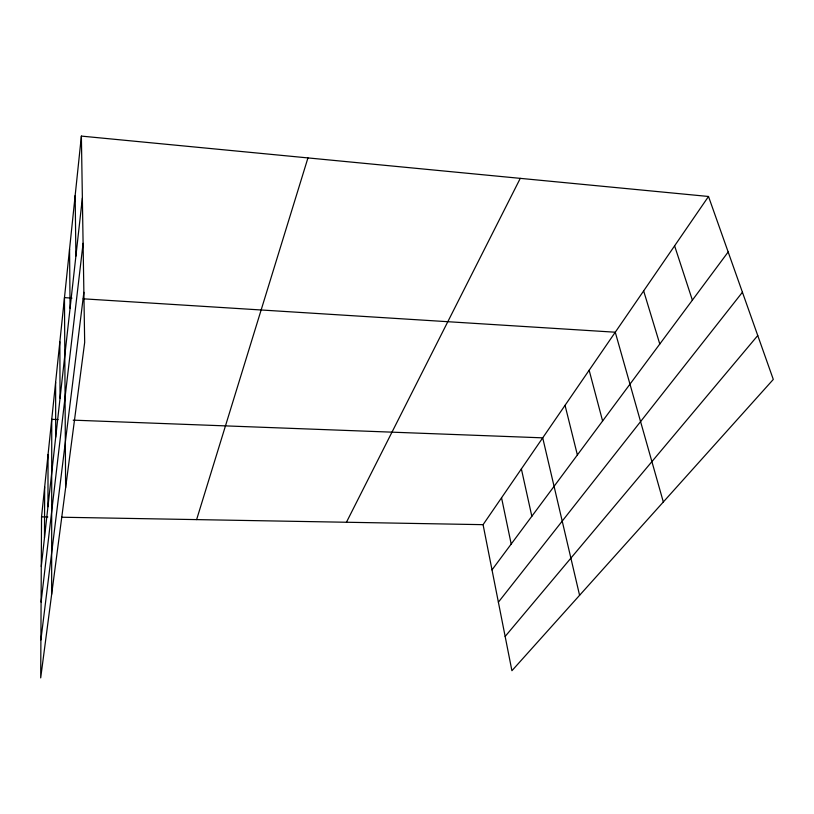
<?xml version="1.0" encoding="UTF-8"?>
<svg xmlns="http://www.w3.org/2000/svg" width="814" height="814" viewBox="0 0 814 814"><rect width="100%" height="100%" fill="white"/><g stroke="black" fill="none" stroke-linecap="round" stroke-linejoin="round"><path stroke-width="1.22" d="M51.648 594.332L51.74 419.332L58.048 419.576M47.945 506.715L48.057 454.487M44.475 537.8L44.668 486.894M81.38 136.101L41.534 516.87L40.7 677.899L84.676 342.368L81.38 136.101L708.506 196.479L773.3 379.426L511.914 670.716L483.078 524.664L708.506 196.479M41.28 566.503L82.367 198.036M41.087 602.065L83.089 243.305M40.893 639.926L83.873 292.318M196.622 519.607L307.946 157.916M346.449 522.252L520.268 178.358M492.002 569.892L728.164 251.984M498.382 602.187L742.419 292.236M505.148 636.446L757.753 335.531M41.534 516.87L47.823 516.982M61.65 517.226L483.078 524.664M73.189 420.146L542.714 437.84L579.588 595.299M71.958 298.107L64.469 297.639L65.619 487.8M83.191 298.809L615.272 332.214L663.329 501.984M674.603 245.828L692.378 300.163M643.65 290.903L659.788 344.037M589.153 370.238L602.604 421.011M565.048 405.331L577.38 454.965M521.377 468.905L531.837 516.279M501.546 497.771L511.202 544.057M75.163 195.513L75.895 256.095M69.556 249.094L70.075 308.262M59.849 341.839L60.043 398.178M55.617 382.244L55.698 437.199"/></g></svg>
